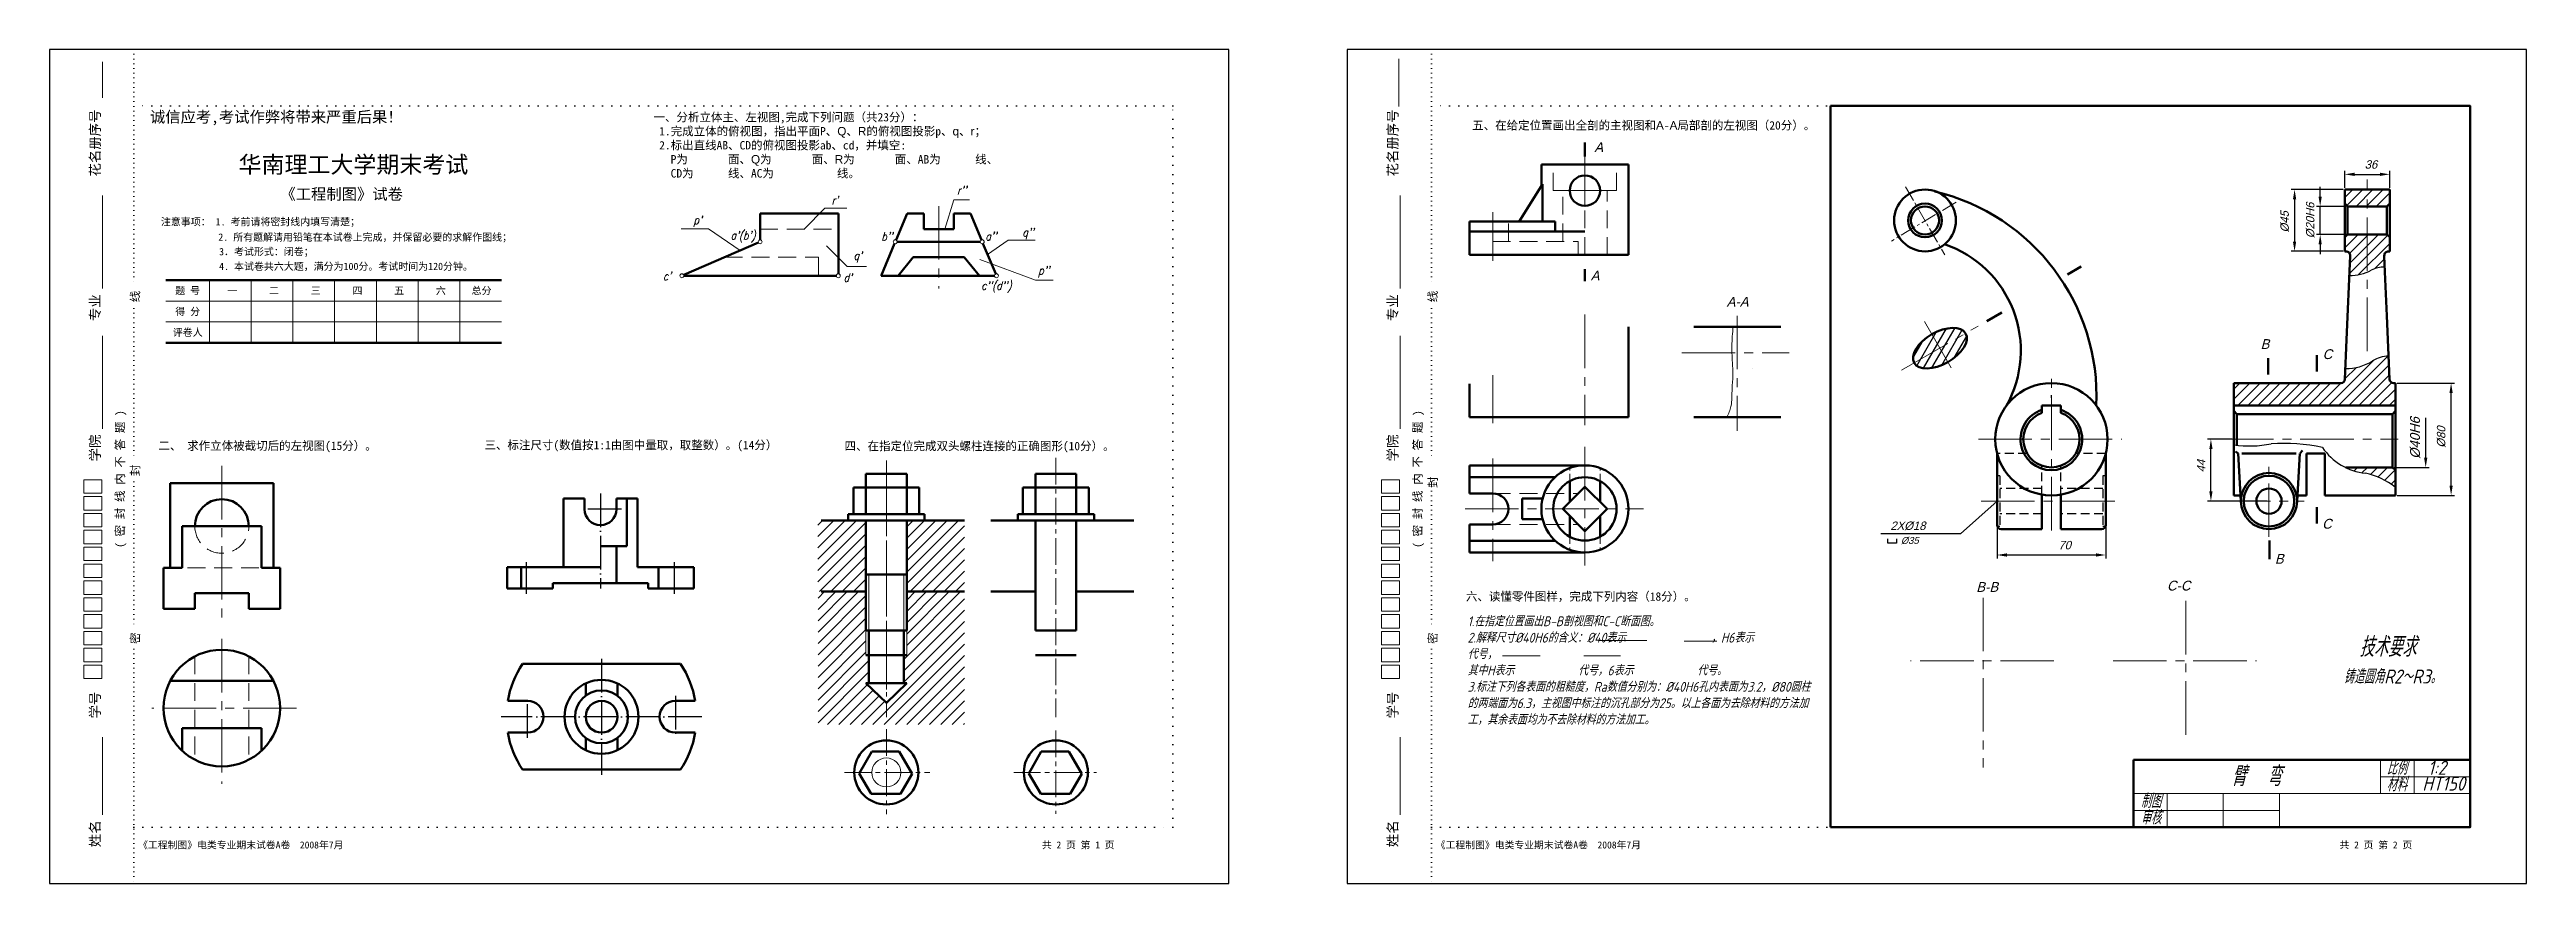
# Model space of a CAD drawing. Header units: millimetres. Extents: x 432 to 1314, y 459 to 756.
import ezdxf

# ---------------------------------------------------------------- set-up
doc = ezdxf.new("R2010")
doc.units = ezdxf.units.MM
for name, pattern in [('ACAD_ISO04W100', [30, 24, -3, 0, -3]), ('CENTER2', [28.575, 19.05, -3.175, 3.175, -3.175]), ('DASHED2', [9.525, 6.35, -3.175]), ('DOT2', [3.175, 0, -3.175]), ('HIDDEN2', [4.7625, 3.175, -1.5875]), ('XX4', [5, 4, -1])]:
    doc.linetypes.add(name, pattern=pattern)
for name, color, linetype in [('Center', 7, 'ACAD_ISO04W100'), ('daan', 6, 'Continuous'), ('LAYER1', 7, 'Continuous'), ('LAYER2', 5, 'CENTER2'), ('LAYER3', 7, 'HIDDEN2'), ('LAYER4', 7, 'Continuous')]:
    doc.layers.add(name, color=color, linetype=linetype)
for name, color, linetype, lineweight in [('中心线', 7, 'CENTER2', 13), ('文字', 7, 'Continuous', 15), ('粗实线', 7, 'Continuous', 50), ('细实线', 7, 'Continuous', 15), ('虚线', 7, 'DASHED2', 13), ('虚线4', 7, 'XX4', 20)]:
    doc.layers.add(name, color=color, linetype=linetype, lineweight=lineweight)
doc.layers.add('隐藏线', color=7, linetype='Continuous', plot=False)
doc.styles.add('SHUZI-1', font='acadtxt.shx', dxfattribs={"oblique": 15})
doc.styles.add('STYLE1', font='romans.shx', dxfattribs={"width": 0.8, "oblique": 15})
doc.styles.add('宋体', font='SimSun.ttf')
doc.styles.add('长仿宋', font='gbeitc.shx', dxfattribs={"bigfont": 'gbcbig.shx'})
doc.dimstyles.get("Standard").update_dxf_attribs({"dimscale": 0, "dimtxt": 3, "dimasz": 3.5, "dimexe": 1.25, "dimexo": 0.625, "dimgap": 2, "dimtad": 1, "dimtih": 1, "dimdec": 4, "dimdsep": 46, "dimlunit": 6, "dimtxsty": 'Standard', "dimcen": 2.5, "dimadec": 0, "dimazin": 0, "dimtfac": 1, "dimtdec": 4, "dimtmove": 0, "dimatfit": 1, "dimfxl": 0, "dimtolj": 1, "dimtzin": 0, "dimarcsym": 0})

# ---------------------------------------------------------------- blocks, each defined once
blk = doc.blocks.new('*D1')
at = {"layer": 'Defpoints', "color": 0}
for p in [(1125.6, 589.34), (1164.33, 589.34), (1164.33, 575.65)]:
    blk.add_point(p, dxfattribs=at)
at = {"layer": 'LAYER4', "color": 0, "lineweight": -2}
for p, q in [((1125.6, 588.71), (1125.6, 574.4)), ((1164.33, 588.71), (1164.33, 574.4)), ((1129.1, 575.65), (1160.83, 575.65))]:
    blk.add_line(p, q, dxfattribs=at)
at = {"layer": 'LAYER4', "color": 0}
for points in [[(1129.1, 576.24), (1129.1, 575.07), (1125.6, 575.65)], [(1160.83, 576.24), (1160.83, 575.07), (1164.33, 575.65)]]:
    blk.add_solid(points, dxfattribs=at)
at = {"layer": 'LAYER4', "color": 0, "insert": (1149.7, 579.15), "char_height": 3, "attachment_point": 5, "style": 'SHUZI-1'}
blk.add_mtext('\\A1;70', dxfattribs=at)
blk = doc.blocks.new('*D2')
at = {"layer": 'Defpoints', "color": 0}
for p in [(1201.78, 616.86), (1209.96, 616.86), (1222.46, 594.86)]:
    blk.add_point(p, dxfattribs=at)
at = {"layer": 'LAYER4', "color": 0, "lineweight": -2}
for p, q in [((1209.34, 616.86), (1200.53, 616.86)), ((1201.78, 598.36), (1201.78, 613.36)), ((1221.84, 594.86), (1200.53, 594.86))]:
    blk.add_line(p, q, dxfattribs=at)
at = {"layer": 'LAYER4', "color": 0}
for points in [[(1201.2, 613.36), (1202.36, 613.36), (1201.78, 616.86)], [(1201.2, 598.36), (1202.36, 598.36), (1201.78, 594.86)]]:
    blk.add_solid(points, dxfattribs=at)
at = {"layer": 'LAYER4', "color": 0, "insert": (1198.28, 607.32), "char_height": 3, "attachment_point": 5, "rotation": 90, "style": 'SHUZI-1'}
blk.add_mtext('\\A1;44', dxfattribs=at)
blk = doc.blocks.new('*D3')
at = {"layer": 'Defpoints', "color": 0}
for p in [(1267.46, 636.86), (1287.32, 636.86), (1267.46, 596.86)]:
    blk.add_point(p, dxfattribs=at)
at = {"layer": 'LAYER4', "color": 0, "lineweight": -2}
for p, q in [((1268.09, 636.86), (1288.57, 636.86)), ((1287.32, 600.36), (1287.32, 633.36)), ((1268.09, 596.86), (1288.57, 596.86))]:
    blk.add_line(p, q, dxfattribs=at)
at = {"layer": 'LAYER4', "color": 0}
for points in [[(1286.74, 633.36), (1287.9, 633.36), (1287.32, 636.86)], [(1286.74, 600.36), (1287.9, 600.36), (1287.32, 596.86)]]:
    blk.add_solid(points, dxfattribs=at)
at = {"layer": 'LAYER4', "color": 0, "insert": (1283.82, 617.65), "char_height": 3, "attachment_point": 5, "rotation": 90, "style": 'SHUZI-1'}
blk.add_mtext('\\A1;%%c80', dxfattribs=at)
blk = doc.blocks.new('*D4')
at = {"layer": 'Defpoints', "color": 0}
for p in [(1249.46, 705.8), (1231.57, 683.8), (1249.46, 683.8)]:
    blk.add_point(p, dxfattribs=at)
at = {"layer": 'LAYER4', "color": 0, "lineweight": -2}
for p, q in [((1248.84, 705.8), (1230.32, 705.8)), ((1231.57, 702.3), (1231.57, 687.3)), ((1248.84, 683.8), (1230.32, 683.8))]:
    blk.add_line(p, q, dxfattribs=at)
at = {"layer": 'LAYER4', "color": 0}
for points in [[(1230.99, 702.3), (1232.16, 702.3), (1231.57, 705.8)], [(1230.99, 687.3), (1232.16, 687.3), (1231.57, 683.8)]]:
    blk.add_solid(points, dxfattribs=at)
at = {"layer": 'LAYER4', "color": 0, "insert": (1228.07, 694.31), "char_height": 3, "attachment_point": 5, "rotation": 90, "style": 'SHUZI-1'}
blk.add_mtext('\\A1;%%c45', dxfattribs=at)
blk = doc.blocks.new('*D5')
at = {"layer": 'Defpoints', "color": 0}
for p in [(1240.69, 699.8), (1250.46, 699.8), (1250.67, 689.8)]:
    blk.add_point(p, dxfattribs=at)
at = {"layer": 'LAYER4', "color": 0, "lineweight": -2}
for p, q in [((1240.69, 703.3), (1240.69, 706.8)), ((1249.84, 699.8), (1239.44, 699.8)), ((1240.69, 689.8), (1240.69, 699.8)), ((1250.04, 689.8), (1239.44, 689.8)), ((1240.69, 686.3), (1240.69, 682.8))]:
    blk.add_line(p, q, dxfattribs=at)
at = {"layer": 'LAYER4', "color": 0}
for points in [[(1240.11, 703.3), (1241.27, 703.3), (1240.69, 699.8)], [(1240.11, 686.3), (1241.27, 686.3), (1240.69, 689.8)]]:
    blk.add_solid(points, dxfattribs=at)
at = {"layer": 'LAYER4', "color": 0, "insert": (1237.19, 694.8), "char_height": 3, "attachment_point": 5, "rotation": 90, "style": 'SHUZI-1'}
blk.add_mtext('\\A1;%%c20H6', dxfattribs=at)
blk = doc.blocks.new('*D6')
at = {"layer": 'Defpoints', "color": 0}
for p in [(1249.46, 705.8), (1265.46, 711.22), (1265.46, 705.8)]:
    blk.add_point(p, dxfattribs=at)
at = {"layer": 'LAYER4', "color": 0, "lineweight": -2}
for p, q in [((1249.46, 706.42), (1249.46, 712.47)), ((1252.96, 711.22), (1261.96, 711.22)), ((1265.46, 706.42), (1265.46, 712.47))]:
    blk.add_line(p, q, dxfattribs=at)
at = {"layer": 'LAYER4', "color": 0}
for points in [[(1252.96, 711.81), (1252.96, 710.64), (1249.46, 711.22)], [(1261.96, 711.81), (1261.96, 710.64), (1265.46, 711.22)]]:
    blk.add_solid(points, dxfattribs=at)
at = {"layer": 'LAYER4', "color": 0, "insert": (1258.78, 714.72), "char_height": 3, "attachment_point": 5, "style": 'SHUZI-1'}
blk.add_mtext('\\A1;36', dxfattribs=at)

msp = doc.modelspace()

# ---------------------------------------------------------------- hatches: boundary and pattern name
at = {"layer": 'LAYER1'}
h = msp.add_hatch(dxfattribs=at)
h.set_pattern_fill('ANSI31', color=256, scale=0.8, style=0)
h.set_pattern_definition([(45, (979.9642, 526.856), (-1.796051, 1.796051), [])])
h.paths.add_polyline_path([(1263.46418, 683.79846), (1265.46418, 683.79846), (1265.46418, 688.79859), (1264.46418, 689.79865), (1257.46418, 689.79865), (1257.46418, 676.39217, 0.025513022), (1258.87034, 677.07585, -0.147322013), (1263.70646, 678.11181)])
h.paths.add_polyline_path([(1257.46418, 689.79865), (1250.46418, 689.79865), (1249.46418, 688.79859), (1249.46418, 683.79846), (1251.46418, 683.79846), (1251.09687, 675.17737, 0.106910496), (1257.46418, 676.39217)])
h.paths.add_polyline_path([(1257.46418, 705.79814), (1249.46418, 705.79814), (1249.46418, 700.79801), (1250.46418, 699.79795), (1257.46418, 699.79795)])
h.paths.add_polyline_path([(1265.46418, 705.79814), (1257.46418, 705.79814), (1257.46418, 699.79795), (1264.46418, 699.79795), (1265.46418, 700.79801)])
h.paths.add_polyline_path([(1265.05483, 646.46399, 0.134443154), (1259.3719, 644.74912, -0.031258163), (1257.46418, 643.71222), (1257.46418, 628.91331), (1267.46418, 628.91331), (1267.46418, 636.85602), (1265.46418, 636.85602)])
h.paths.add_polyline_path([(1257.46418, 643.71222, -0.115764213), (1249.68745, 642.09642), (1249.46418, 636.85602), (1222.46418, 636.85602), (1222.46418, 628.91331), (1257.46418, 628.91331)])
h.paths.add_polyline_path([(1222.46418, 636.85602), (1209.96418, 636.85602), (1209.96418, 628.91331), (1222.46418, 628.91331)])
h.paths.add_polyline_path([(1267.46418, 605.85602), (1266.46418, 606.85602), (1249.86889, 606.85602, 0.044062413), (1256.8558, 604.74641, -0.118940281), (1267.46418, 599.72713)])
at = {"layer": 'LAYER4'}
h = msp.add_hatch(dxfattribs=at)
h.set_pattern_fill('ANSI31', color=256, scale=0.8, angle=15, style=0)
h.set_pattern_definition([(60, (513.7095, 455.693), (-2.199705, 1.27), [])])
edge = h.paths.add_edge_path()
edge.add_ellipse((1105.25276, 649.30773), major_axis=(9.17683, 5.25171), ratio=0.539967829, start_angle=0, end_angle=360)
at = {"layer": '细实线'}
h = msp.add_hatch(dxfattribs=at)
h.set_pattern_fill('ANSI31', color=256, scale=0.89856, style=0)
h.set_pattern_definition([(45, (440.7856, 394.0204), (-2.017325, 2.017325), [])])
h.paths.add_polyline_path([(722.7751, 587.97098), (705.64585, 587.97098), (705.64585, 562.64604), (722.7751, 562.64604)])
h.paths.add_polyline_path([(757.84408, 587.97098), (737.29571, 587.97098), (737.29571, 562.64604), (757.84408, 562.64604)])
h = msp.add_hatch(dxfattribs=at)
h.set_pattern_fill('ANSI31', color=256, scale=0.89856, style=0)
h.set_pattern_definition([(45, (431.716, 318.5886), (-2.017325, 2.017325), [])])
h.paths.add_polyline_path([(757.84408, 562.64604), (737.29571, 562.64604), (737.29571, 548.74591), (737.29571, 539.96217), (736.28276, 539.96217), (736.28276, 530.04966), (737.29571, 530.04966), (730.0354, 523.00584), (730.0354, 515.28352), (757.84408, 515.28352)])
h.paths.add_polyline_path([(722.7751, 530.04966), (723.78805, 530.04966), (723.78805, 539.96217), (722.7751, 539.96217), (722.7751, 548.74591), (722.7751, 562.64604), (706.87424, 562.64604), (705.7124, 562.64604), (705.7124, 515.28352), (730.0354, 515.28352), (730.0354, 523.00584)])

# ---------------------------------------------------------------- linework, layer by layer
at = {"color": 0, "linetype": 'ByBlock'}
msp.add_line((1144.96418, 631.58549), (1144.96418, 632.52281), dxfattribs=at)
for q in [(641.40268, 571.2596), (661.44436, 571.2596)]:
    msp.add_line((648.92736, 571.2596), q)
msp.add_arc((1144.96418, 616.85602), 10, 109.66327137, 70.33672863)
at = {"layer": 'Center', "ltscale": 0.5}
for p, q in [((635.75917, 591.95247), (620.70981, 591.95247)), ((628.23449, 597.59598), (628.23449, 563.73492)), ((601.89811, 561.85375), (601.89811, 573.14077)), ((654.57087, 561.85375), (654.57087, 573.14077)), ((628.60334, 538.71694), (628.60334, 497.3312)), ((602.26696, 510.49939), (602.26696, 525.54875)), ((654.93972, 525.54875), (654.93972, 510.49939)), ((664.34557, 518.02407), (592.86111, 518.02407))]:
    msp.add_line(p, q, dxfattribs=at)
at = {"layer": 'daan'}
msp.add_line((1038.64398, 642.17506), (1038.64398, 642.17506), dxfattribs=at)
at = {"layer": 'Defpoints', "color": 0, "linetype": 'ByBlock'}
for p in [(1258.2943, 672.49132), (1270.34825, 672.49132), (1270.34825, 671.91775), (1144.96418, 630.96049), (1156.42562, 630.14413), (1167.52946, 634.45502), (1143.73052, 621.17018), (1142.14946, 613.13046), (1149.35058, 612.96909), (1144.96418, 606.85602), (1166.82707, 598.18253), (1144.96418, 584.40295), (1132.18386, 551.30195), (1119.48876, 542.328)]:
    msp.add_point(p, dxfattribs=at)
at = {"layer": 'LAYER2'}
msp.add_circle((978.8341, 592.06924), 15.50266, dxfattribs=at)
at = {"layer": 'LAYER3'}
for p, q in [((1136.30392, 611.85602), (1125.59926, 611.85602)), ((1164.32909, 611.85602), (1153.62443, 611.85602)), ((1126.59926, 603.85602), (1125.59926, 603.85602)), ((1141.59926, 597.14111), (1141.59926, 607.43915)), ((1148.32909, 597.14111), (1148.32909, 607.43915)), ((1164.32909, 603.85602), (1163.32909, 603.85602)), ((1141.59926, 599.35602), (1126.59926, 599.35602)), ((1163.32909, 599.35602), (1148.32909, 599.35602)), ((1126.59926, 585.85602), (1125.59926, 585.85602)), ((1141.59926, 590.35602), (1126.59926, 590.35602)), ((1163.32909, 590.35602), (1148.32909, 590.35602)), ((1164.32909, 585.85602), (1163.32909, 585.85602))]:
    msp.add_line(p, q, dxfattribs=at)
at = {"layer": 'LAYER3', "linetype": 'HIDDEN2'}
for p, q in [((1126.59926, 603.85602), (1126.59926, 585.85602)), ((1163.32909, 603.85602), (1163.32909, 585.85602))]:
    msp.add_line(p, q, dxfattribs=at)
at = {"layer": 'LAYER4'}
for p, q in [((1278.27376, 610.35602), (1278.27376, 624.53557)), ((1267.08918, 606.85602), (1279.52376, 606.85602)), ((1125.59926, 594.85602), (1112.59565, 583.14762)), ((1112.59565, 583.14762), (1084.27154, 583.14762)), ((1086.75477, 579.8827), (1086.75477, 581.39387)), ((1089.77922, 579.8827), (1086.75477, 579.8827)), ((1089.77922, 581.44109), (1089.77922, 579.8827))]:
    msp.add_line(p, q, dxfattribs=at)
for centre, radius, start, end in [((1251.4723, 690.50392), 15.33115, 268.59681921, 298.85206887), ((1263.00823, 669.56523), 8.57505, 85.32948485, 118.85206887), ((1250.13316, 659.47359), 17.38288, 268.53072291, 302.10586339), ((1265.34457, 635.23004), 11.23768, 91.47741703, 122.10586339), ((1215.43833, 654.64894), 40.16468, 262.16662976, 281.22983532), ((1227.59698, 546.86881), 68.52182, 78.32035209, 93.62870466), ((1259.20676, 626.11272), 21.49526, 214.38946553, 263.72092828), ((1251.75922, 580.25451), 25.01656, 51.11330251, 78.24494409)]:
    msp.add_arc(centre, radius, start, end, dxfattribs=at)
msp.add_solid([(1277.69042, 610.35602), (1278.85709, 610.35602), (1278.27376, 606.85602)], dxfattribs=at)
at = {"layer": '中心线', "ltscale": 0.3}
for p, q in [((1093.02656, 706.8146), (1107.0448, 682.5343)), ((1111.03777, 701.33657), (1087.97278, 687.42973))]:
    msp.add_line(p, q, dxfattribs=at)
at = {"layer": '中心线', "linetype": 'CENTER2'}
for p, q in [((1257.46418, 648.2607), (1257.46418, 709.32617)), ((1222.46418, 582.0807), (1222.46418, 607.03224))]:
    msp.add_line(p, q, dxfattribs=at)
at = {"layer": '中心线'}
for p, q in [((748.70136, 699.92597), (748.70136, 670.52528)), ((946.02846, 697.71982), (946.02846, 680.4602)), ((978.8341, 661.25524), (978.8341, 621.85391)), ((1033.11396, 660.86562), (1033.11396, 619.89608)), ((1091.58697, 641.41778), (1118.91856, 657.19768)), ((1099.77802, 658.79027), (1110.72751, 639.8252)), ((1013.34779, 647.59464), (1051.55376, 647.59464)), ((946.02846, 639.71911), (946.02846, 622.63883)), ((1144.96418, 584.40295), (1144.96418, 640.98624)), ((946.02846, 609.96934), (946.02846, 573.45075)), ((978.8341, 614.15763), (978.8341, 571.91487)), ((1118.98329, 616.85602), (1170.10401, 616.85602)), ((1205.02674, 616.85602), (1268.45992, 616.85602)), ((493.38026, 607.39494), (493.38026, 552.59963)), ((936.15213, 592.06924), (999.70033, 592.06924)), ((1119.95824, 594.85602), (1170.39858, 594.85602)), ((1203.89996, 594.85602), (1234.99553, 594.85602)), ((1120.72242, 560.40476), (1120.72242, 499.928)), ((1192.89329, 511.6586), (1192.89329, 561.97824)), ((493.38026, 545.76186), (493.38026, 494.1457)), ((1145.86225, 538.01384), (1094.74153, 538.01384)), ((1166.9124, 538.01384), (1218.03312, 538.01384)), ((519.99271, 521.13737), (468.46625, 521.13737))]:
    msp.add_line(p, q, dxfattribs=at)
at = {"layer": '中心线', "ltscale": 0.5}
for p, q in [((730.0354, 609.36143), (730.0354, 517.88943)), ((790.41206, 610.2664), (790.41206, 517.88943)), ((730.0354, 513.61054), (730.0354, 483.29396)), ((790.41206, 513.15806), (790.41206, 483.52021)), ((715.08307, 498.20292), (745.57828, 498.20292)), ((775.3996, 498.20292), (804.83433, 498.20292))]:
    msp.add_line(p, q, dxfattribs=at)
at = {"layer": '中心线', "color": 0}
msp.add_line((730.0354, 601.4556), (730.0354, 527.79586), dxfattribs=at)
at = {"layer": '粗实线'}
for p, q in [((1294.1593, 735.66824), (1066.30536, 735.66824)), ((1066.30536, 735.66824), (1066.30536, 478.66824)), ((1294.1593, 478.66824), (1294.1593, 735.66824)), ((963.33143, 714.75426), (994.33676, 714.75426)), ((963.33143, 707.03722), (963.33143, 714.75426)), ((978.8341, 717.6233), (978.8341, 722.50562)), ((994.33676, 682.50819), (994.33676, 714.75426)), ((963.77887, 707.74907), (955.40437, 694.42575)), ((963.77887, 694.42575), (963.77887, 707.74907)), ((1249.46418, 705.79814), (1265.46418, 705.79814)), ((685.09875, 697.33197), (712.94842, 697.33197)), ((685.09875, 697.33197), (685.09875, 687.90555)), ((712.94842, 697.33197), (712.94842, 675.81011)), ((733.48126, 687.85141), (737.44365, 697.33197)), ((737.44365, 697.33197), (743.35395, 697.33197)), ((743.35395, 697.33197), (743.35395, 691.70618)), ((754.04877, 697.33197), (754.04877, 691.70618)), ((759.95907, 697.33197), (754.04877, 697.33197)), ((763.92146, 687.85141), (759.95907, 697.33197)), ((1249.46418, 700.79801), (1250.46418, 699.79795)), ((1250.46418, 699.79795), (1264.46418, 699.79795)), ((1264.46418, 699.79795), (1265.46418, 700.79801)), ((743.35395, 691.70618), (748.70136, 691.70618)), ((754.04877, 691.70618), (748.70136, 691.70618)), ((937.69432, 682.50819), (937.69432, 694.42575)), ((937.69432, 694.42575), (968.28391, 694.42575)), ((937.69432, 690.88675), (978.8341, 690.88675)), ((968.28391, 694.42575), (968.28391, 690.88675)), ((1249.46418, 688.79859), (1250.46418, 689.79865)), ((1250.46418, 689.79865), (1264.46418, 689.79865)), ((1264.46418, 689.79865), (1265.46418, 688.79859)), ((657.8649, 675.38874), (684.45659, 686.92692)), ((728.15604, 675.11011), (732.94138, 686.55969)), ((733.91132, 687.20555), (763.4914, 687.20555)), ((734.21948, 675.11011), (739.65031, 681.73662)), ((739.65031, 681.73662), (748.70136, 681.73662)), ((757.75241, 681.73662), (748.70136, 681.73662)), ((763.18324, 675.11011), (757.75241, 681.73662)), ((768.97675, 675.75597), (764.46134, 686.55969)), ((937.69432, 682.50819), (994.33676, 682.50819)), ((1249.46418, 683.79846), (1249.89891, 683.79846)), ((1250.11947, 652.23648), (1251.39755, 682.23461)), ((1263.77718, 676.45183), (1263.53081, 682.23461)), ((1265.02945, 683.79846), (1265.46418, 683.79846)), ((473.44462, 673.49202), (592.98631, 673.49202)), ((657.92275, 675.11011), (712.24842, 675.11011)), ((728.15604, 675.11011), (768.54668, 675.11011)), ((978.8341, 677.43563), (978.8341, 673.14017)), ((1150.73159, 675.56495), (1155.62148, 678.38812)), ((1264.44037, 660.88599), (1263.77718, 676.45183)), ((1121.91418, 658.92721), (1127.34524, 662.06283)), ((994.33676, 624.68683), (994.33676, 656.9329)), ((994.33676, 624.68683), (994.33676, 656.9329)), ((1017.6113, 656.9329), (1048.61663, 656.9329)), ((1265.40299, 638.29217), (1264.44037, 660.88599)), ((473.44462, 651.20631), (592.98631, 651.20631)), ((1249.52536, 638.29217), (1250.11947, 652.23648)), ((937.69432, 624.68683), (937.69432, 636.60439)), ((937.69432, 624.68683), (937.69432, 636.60439)), ((1209.96418, 596.85602), (1209.96418, 636.85602)), ((1209.96418, 636.85602), (1248.02672, 636.85602)), ((1266.90163, 636.85602), (1267.46418, 636.85602)), ((1267.46418, 596.85602), (1267.46418, 636.85602)), ((1141.59926, 628.91331), (1148.32909, 628.91331)), ((1141.59926, 628.91331), (1141.59926, 626.27288)), ((1148.32909, 628.91331), (1148.32909, 626.27288)), ((1209.96418, 628.91331), (1267.46418, 628.91331)), ((1210.96418, 625.8531), (1209.96418, 626.95292)), ((1266.46418, 625.8531), (1267.46418, 626.95292)), ((937.69432, 624.68683), (994.33676, 624.68683)), ((937.69432, 624.68683), (994.33676, 624.68683)), ((1017.6113, 624.68683), (1048.61663, 624.68683)), ((1210.96418, 625.8531), (1266.46418, 625.8531)), ((1210.96418, 614.73423), (1210.96418, 625.8531)), ((1266.46418, 606.85602), (1266.46418, 625.8531)), ((1125.59926, 611.85602), (1125.59926, 586.35602)), ((1164.32909, 611.85602), (1164.32909, 586.35602)), ((1210.49613, 612.54091), (1211.46418, 611.85602)), ((1211.46418, 611.85602), (1212.46418, 594.85602)), ((1212.79591, 611.85602), (1232.13976, 611.85602)), ((1233.46418, 611.85602), (1232.46418, 594.85602)), ((1234.43949, 612.88108), (1233.53169, 611.97395)), ((1235.81158, 596.85602), (1235.81158, 611.85602)), ((1235.81158, 611.85602), (1242.39572, 611.85602)), ((1242.39572, 596.85602), (1242.39572, 611.85602)), ((475.01714, 601.18381), (511.74338, 601.18381)), ((475.01714, 571.08372), (475.01714, 601.18381)), ((511.74338, 571.08372), (511.74338, 601.18381)), ((722.7751, 599.66966), (722.7751, 604.50209)), ((722.7751, 604.50209), (737.29571, 604.50209)), ((737.29571, 599.66966), (737.29571, 604.50209)), ((783.16363, 599.66966), (783.16363, 604.50209)), ((783.16363, 604.50209), (797.68424, 604.50209)), ((797.68424, 599.66966), (797.68424, 604.50209)), ((978.8341, 607.57191), (937.69432, 607.57191)), ((937.69432, 607.57191), (937.69432, 597.59926)), ((937.69432, 603.42821), (968.28391, 603.42821)), ((978.8341, 599.9597), (970.94364, 592.06924)), ((973.41452, 601.96563), (973.41452, 594.54013)), ((986.72455, 592.06924), (978.8341, 599.9597)), ((984.25367, 601.96563), (984.25367, 594.54013)), ((1249.86889, 606.85602), (1266.46418, 606.85602)), ((1266.46418, 606.85602), (1267.46418, 605.85602)), ((615.0663, 595.71481), (622.59098, 595.71481)), ((615.0663, 571.2596), (615.0663, 595.71481)), ((622.59098, 595.71481), (622.59098, 591.95247)), ((633.878, 591.95247), (633.878, 595.71481)), ((633.878, 595.71481), (637.64034, 595.71481)), ((641.40268, 595.71481), (637.64034, 595.71481)), ((637.64034, 595.71481), (637.64034, 578.78428)), ((641.40268, 571.2596), (641.40268, 595.71481)), ((730.0354, 599.66966), (718.30735, 599.66966)), ((718.30735, 590.18512), (718.30735, 599.66966)), ((720.54122, 599.66966), (730.0354, 599.66966)), ((722.7751, 590.18512), (722.7751, 599.66966)), ((741.76346, 599.66966), (730.0354, 599.66966)), ((737.29571, 590.18512), (737.29571, 599.66966)), ((737.29571, 590.18512), (737.29571, 598.05254)), ((737.29571, 597.58983), (737.29571, 598.05254)), ((741.76346, 590.18512), (741.76346, 599.66966)), ((790.42393, 599.66966), (778.69588, 599.66966)), ((778.69588, 590.18512), (778.69588, 599.66966)), ((780.92975, 599.66966), (790.42393, 599.66966)), ((783.16363, 590.18512), (783.16363, 599.66966)), ((802.15199, 599.66966), (790.42393, 599.66966)), ((797.68424, 590.18512), (797.68424, 599.66966)), ((797.68424, 590.18512), (797.68424, 598.05254)), ((797.68424, 597.58983), (797.68424, 598.05254)), ((802.15199, 590.18512), (802.15199, 599.66966)), ((946.02846, 597.59926), (937.69432, 597.59926)), ((963.77887, 595.76693), (956.44614, 595.76693)), ((956.44614, 588.37156), (956.44614, 595.76693)), ((970.94364, 592.06924), (978.8341, 584.17879)), ((978.8341, 584.17879), (986.72455, 592.06924)), ((1141.59926, 597.14111), (1141.59926, 584.85602)), ((1148.32909, 597.14111), (1148.32909, 584.85602)), ((1209.96418, 596.85602), (1212.34653, 596.85602)), ((1232.58182, 596.85602), (1235.81158, 596.85602)), ((1242.39572, 596.85602), (1267.46418, 596.85602)), ((507.53456, 585.89488), (479.22596, 585.89488)), ((479.22596, 571.08372), (479.22596, 585.89488)), ((507.53456, 571.08372), (507.53456, 585.89488)), ((706.87424, 587.97098), (757.84408, 587.97098)), ((716.42793, 590.18512), (730.0354, 590.18512)), ((716.42793, 587.97098), (716.42793, 590.18512)), ((722.7751, 587.97098), (722.7751, 548.74591)), ((743.64288, 590.18512), (730.0354, 590.18512)), ((737.29571, 587.97098), (737.29571, 548.74591)), ((743.64288, 587.97098), (743.64288, 590.18512)), ((767.26277, 587.97098), (818.23261, 587.97098)), ((776.81646, 590.18512), (790.42393, 590.18512)), ((776.81646, 587.97098), (776.81646, 590.18512)), ((783.16363, 587.97098), (783.16363, 548.74591)), ((804.03141, 590.18512), (790.42393, 590.18512)), ((797.68424, 587.97098), (797.68424, 548.74591)), ((804.03141, 587.97098), (804.03141, 590.18512)), ((946.02846, 586.53923), (937.69432, 586.53923)), ((937.69432, 586.53923), (937.69432, 576.56658)), ((963.77887, 588.37156), (956.44614, 588.37156)), ((973.41452, 589.59836), (973.41452, 582.17286)), ((984.25367, 589.59836), (984.25367, 582.17286)), ((1141.59926, 584.85602), (1127.09926, 584.85602)), ((1162.82909, 584.85602), (1148.32909, 584.85602)), ((637.64034, 578.78428), (628.23449, 578.78428)), ((633.878, 578.78428), (633.878, 565.61609)), ((937.69432, 580.71027), (968.28391, 580.71027)), ((937.69432, 576.56658), (978.8341, 576.56658)), ((472.61386, 556.53032), (472.61386, 571.08372)), ((479.22596, 571.08372), (472.61386, 571.08372)), ((514.14666, 571.08372), (507.53456, 571.08372)), ((514.14666, 556.53032), (514.14666, 571.08372)), ((594.98842, 563.73492), (594.98842, 571.2596)), ((594.98842, 571.2596), (628.23449, 571.2596)), ((600.01694, 571.2596), (600.01694, 563.73492)), ((611.30396, 565.61609), (611.30396, 563.73492)), ((633.878, 565.61609), (611.30396, 565.61609)), ((633.878, 565.61609), (645.16502, 565.61609)), ((661.48055, 571.2596), (641.40268, 571.2596)), ((645.16502, 565.61609), (645.16502, 563.73492)), ((648.92736, 563.73492), (648.92736, 571.2596)), ((661.44436, 571.2596), (661.44436, 563.73492)), ((722.7751, 568.71173), (737.29571, 568.71173)), ((483.7553, 556.53032), (472.61386, 556.53032)), ((503.00522, 562.00592), (483.7553, 562.00592)), ((483.7553, 556.53032), (483.7553, 562.00592)), ((503.00522, 556.53032), (503.00522, 562.00592)), ((514.14666, 556.53032), (503.00522, 556.53032)), ((611.30396, 563.73492), (594.98842, 563.73492)), ((645.16502, 563.73492), (648.92736, 563.73492)), ((661.44436, 563.73492), (648.92736, 563.73492)), ((706.87424, 562.64604), (722.7751, 562.64604)), ((737.29571, 562.64604), (757.84408, 562.64604)), ((767.26277, 562.64604), (783.16363, 562.64604)), ((797.68424, 562.64604), (818.23261, 562.64604)), ((722.7751, 548.74591), (737.29571, 548.74591)), ((723.78805, 548.74591), (723.78805, 530.1144)), ((736.28276, 548.74591), (736.28276, 530.1144)), ((783.16363, 548.74591), (797.68424, 548.74591)), ((722.7751, 539.96217), (737.29571, 539.96217)), ((783.16363, 539.96217), (797.68424, 539.96217)), ((511.74338, 530.83476), (475.01714, 530.83476)), ((656.75812, 536.83577), (600.44857, 536.83577)), ((622.95983, 525.54875), (622.95983, 529.92164)), ((634.24685, 529.92164), (634.24685, 525.54875)), ((730.0354, 523.00584), (722.7751, 530.04966)), ((722.7751, 530.04966), (737.29571, 530.04966)), ((737.29571, 530.04966), (730.0354, 523.00584)), ((595.21589, 523.66758), (602.26696, 523.66758)), ((661.9908, 523.66758), (654.93972, 523.66758)), ((479.22596, 505.94201), (479.22596, 513.98955)), ((479.22596, 513.98955), (493.38026, 513.98955)), ((507.53456, 513.98955), (493.38026, 513.98955)), ((507.53456, 505.94201), (507.53456, 513.98955)), ((602.26696, 512.38056), (595.21589, 512.38056)), ((654.93972, 512.38056), (661.9908, 512.38056)), ((622.95983, 506.12651), (622.95983, 510.49939)), ((634.24685, 510.49939), (634.24685, 506.12651)), ((720.34042, 497.87207), (724.83911, 505.72047)), ((724.83911, 505.72047), (734.58738, 505.72047)), ((739.24699, 497.76001), (734.58738, 505.72047)), ((780.72895, 497.87207), (785.22764, 505.72047)), ((785.22764, 505.72047), (794.97591, 505.72047)), ((799.63552, 497.76001), (794.97591, 505.72047)), ((656.75812, 499.21237), (600.44857, 499.21237)), ((724.63133, 490.54149), (720.34042, 497.87207)), ((735.10935, 490.54149), (739.24699, 497.76001)), ((785.01986, 490.54149), (780.72895, 497.87207)), ((795.49788, 490.54149), (799.63552, 497.76001)), ((1294.1593, 502.66824), (1174.1593, 502.66824)), ((1174.1593, 502.66824), (1174.1593, 478.66824)), ((724.63133, 490.54149), (735.10935, 490.54149)), ((785.01986, 490.54149), (795.49788, 490.54149)), ((1066.30536, 478.66824), (1294.1593, 478.66824))]:
    msp.add_line(p, q, dxfattribs=at)
at = {"layer": '粗实线', "linetype": 'Continuous'}
for p, q in [((1249.46418, 683.79846), (1249.46418, 705.79814)), ((1265.46418, 683.79846), (1265.46418, 705.79814)), ((1250.46418, 689.79865), (1250.46418, 699.79795)), ((1264.46418, 689.79865), (1264.46418, 699.79795))]:
    msp.add_line(p, q, dxfattribs=at)
at = {"layer": '粗实线', "const_width": 0.8}
for points in [[(1222.18543, 639.8925), (1222.18543, 645.75822)], [(1239.49294, 641.00212), (1239.49294, 646.86783)], [(1239.49294, 592.70991), (1239.49294, 586.8442)], [(1222.63698, 574.05088), (1222.63698, 580.81902)]]:
    msp.add_lwpolyline(points, dxfattribs=at)
at = {"layer": '粗实线'}
for centre, radius in [((978.8341, 705.41601), 5.41958), ((1099.96418, 694.7983), 11), ((1099.96418, 694.7983), 6), ((1099.96418, 694.7983), 5), ((1144.96418, 616.85602), 20), ((978.8341, 592.06924), 15.50266), ((978.8341, 592.06924), 11.28319), ((1222.46418, 594.85602), 10), ((1222.46418, 594.85602), 9), ((1222.46418, 594.85602), 4.5), ((493.38026, 521.13737), 20.7664), ((730.0354, 498.20292), 11.40404), ((790.42393, 498.20292), 11.40404)]:
    msp.add_circle(centre, radius, dxfattribs=at)
at = {"layer": '粗实线', "linetype": 'Continuous'}
msp.add_arc((1086.03856, 632.19536), 75, 357.44808214, 76.58439243, dxfattribs=at)
at = {"layer": '粗实线'}
for centre, radius, start, end in [((1094.0814, 648.4313), 40, 330.70002294, 71.22887814), ((1249.89891, 682.29846), 1.5, 357.56036791, 90), ((1265.02945, 682.29846), 1.5, 90, 182.43963209), ((1248.02672, 638.35602), 1.5, 270, 357.56036791), ((1266.90163, 638.35602), 1.5, 182.43963209, 270), ((1144.96418, 616.85602), 11, 107.81240978, 72.18759022), ((1144.96418, 616.85602), 10, 109.66327137, 70.33672863), ((493.38026, 585.89488), 9.62496, 0, 180), ((628.23449, 591.95247), 5.64351, 180, 0), ((946.02846, 592.06924), 5.53002, 270, 90), ((1127.09926, 586.35602), 1.5, 180, 270), ((1162.82909, 586.35602), 1.5, 270, 0), ((628.60334, 518.02407), 33.86106, 146.2510114, 170.40593177), ((628.60334, 518.02407), 13.16819, 0, 180), ((628.60334, 518.02407), 33.86106, 9.59406823, 33.7489886), ((602.26696, 518.02407), 5.64351, 270, 90), ((628.60334, 518.02407), 9.40585, 0, 180), ((628.60334, 518.02407), 5.64351, 0, 180), ((654.93972, 518.02407), 5.64351, 90, 270), ((628.60334, 518.02407), 33.86106, 189.59406823, 213.7489886), ((628.60334, 518.02407), 13.16819, 180, 0), ((628.60334, 518.02407), 9.40585, 180, 0), ((628.60334, 518.02407), 5.64351, 180, 0), ((628.60334, 518.02407), 33.86106, 326.2510114, 350.40593177)]:
    msp.add_arc(centre, radius, start, end, dxfattribs=at)
msp.add_ellipse((1105.25276, 649.30773), major_axis=(9.17683, 5.25171), ratio=0.539967829, dxfattribs=at)
at = {"layer": '细实线'}
for p, q in [((450.91635, 738.43241), (450.91635, 751.27183)), ((912.51842, 735.32295), (912.51842, 752.33885)), ((978.8341, 717.6233), (978.8341, 699.99643)), ((450.91635, 670.52089), (450.91635, 703.6271)), ((700.74493, 691.70618), (708.18309, 699.14433)), ((708.18309, 699.14433), (715.94189, 699.14433)), ((750.82582, 691.70618), (754.10698, 702.09098)), ((754.10698, 702.09098), (759.63315, 702.09098)), ((913.06092, 670.52089), (913.06092, 703.6271)), ((973.41452, 705.41601), (984.25367, 705.41601)), ((666.69916, 691.75594), (657.02456, 691.75594)), ((677.97244, 684.11344), (666.69916, 691.75594)), ((708.73709, 685.73014), (716.11939, 678.34783)), ((763.38982, 680.88068), (783.10971, 673.53327)), ((766.0678, 682.71601), (773.36693, 687.82105)), ((773.36693, 687.82105), (783.04153, 687.82105)), ((488.98631, 673.49202), (488.98631, 651.20631)), ((503.84345, 673.49202), (503.84345, 651.20631)), ((518.70059, 673.49202), (518.70059, 651.20631)), ((533.55774, 673.49202), (533.55774, 651.20631)), ((548.41488, 673.49202), (548.41488, 651.20631)), ((563.27202, 673.49202), (563.27202, 651.20631)), ((578.12916, 673.49202), (578.12916, 651.20631)), ((716.11939, 678.34783), (722.91534, 678.34783)), ((783.10971, 673.53327), (789.46019, 673.53327)), ((473.44462, 666.06345), (592.98631, 666.06345)), ((450.91635, 620.55941), (450.91635, 653.66562)), ((473.44462, 658.63488), (592.98631, 658.63488)), ((913.06092, 620.55941), (913.06092, 653.66562)), ((444.2239, 597.63552), (444.2239, 602.43552)), ((444.2239, 602.43552), (450.6239, 602.43552)), ((450.6239, 597.63552), (450.6239, 602.43552)), ((906.36848, 597.63552), (906.36848, 602.43552)), ((906.36848, 602.43552), (912.76848, 602.43552)), ((912.76848, 597.63552), (912.76848, 602.43552)), ((444.2239, 597.63552), (450.6239, 597.63552)), ((444.2239, 591.63552), (444.2239, 596.43552)), ((444.2239, 596.43552), (450.6239, 596.43552)), ((444.2239, 591.63552), (450.6239, 591.63552)), ((450.6239, 591.63552), (450.6239, 596.43552)), ((906.36848, 597.63552), (912.76848, 597.63552)), ((906.36848, 591.63552), (906.36848, 596.43552)), ((906.36848, 596.43552), (912.76848, 596.43552)), ((906.36848, 591.63552), (912.76848, 591.63552)), ((912.76848, 591.63552), (912.76848, 596.43552)), ((444.2239, 585.63552), (444.2239, 590.43552)), ((444.2239, 590.43552), (450.6239, 590.43552)), ((444.2239, 585.63552), (450.6239, 585.63552)), ((444.2239, 579.63552), (444.2239, 584.43552)), ((444.2239, 584.43552), (450.6239, 584.43552)), ((450.6239, 585.63552), (450.6239, 590.43552)), ((450.6239, 579.63552), (450.6239, 584.43552)), ((906.36848, 585.63552), (906.36848, 590.43552)), ((906.36848, 590.43552), (912.76848, 590.43552)), ((906.36848, 585.63552), (912.76848, 585.63552)), ((906.36848, 579.63552), (906.36848, 584.43552)), ((906.36848, 584.43552), (912.76848, 584.43552)), ((912.76848, 585.63552), (912.76848, 590.43552)), ((912.76848, 579.63552), (912.76848, 584.43552)), ((444.2239, 579.63552), (450.6239, 579.63552)), ((444.2239, 573.63552), (444.2239, 578.43552)), ((444.2239, 578.43552), (450.6239, 578.43552)), ((444.2239, 573.63552), (450.6239, 573.63552)), ((450.6239, 573.63552), (450.6239, 578.43552)), ((906.36848, 579.63552), (912.76848, 579.63552)), ((906.36848, 573.63552), (906.36848, 578.43552)), ((906.36848, 578.43552), (912.76848, 578.43552)), ((906.36848, 573.63552), (912.76848, 573.63552)), ((912.76848, 573.63552), (912.76848, 578.43552)), ((444.2239, 567.63552), (444.2239, 572.43552)), ((444.2239, 572.43552), (450.6239, 572.43552)), ((444.2239, 567.63552), (450.6239, 567.63552)), ((444.2239, 561.63552), (444.2239, 566.43552)), ((444.2239, 566.43552), (450.6239, 566.43552)), ((450.6239, 567.63552), (450.6239, 572.43552)), ((450.6239, 561.63552), (450.6239, 566.43552)), ((723.78805, 568.71173), (723.78805, 548.74591)), ((736.28276, 568.71173), (736.28276, 548.74591)), ((906.36848, 567.63552), (906.36848, 572.43552)), ((906.36848, 572.43552), (912.76848, 572.43552)), ((906.36848, 567.63552), (912.76848, 567.63552)), ((906.36848, 561.63552), (906.36848, 566.43552)), ((906.36848, 566.43552), (912.76848, 566.43552)), ((912.76848, 567.63552), (912.76848, 572.43552)), ((912.76848, 561.63552), (912.76848, 566.43552)), ((444.2239, 561.63552), (450.6239, 561.63552)), ((444.2239, 555.63552), (444.2239, 560.43552)), ((444.2239, 560.43552), (450.6239, 560.43552)), ((450.6239, 555.63552), (450.6239, 560.43552)), ((906.36848, 561.63552), (912.76848, 561.63552)), ((906.36848, 555.63552), (906.36848, 560.43552)), ((906.36848, 560.43552), (912.76848, 560.43552)), ((912.76848, 555.63552), (912.76848, 560.43552)), ((444.2239, 555.63552), (450.6239, 555.63552)), ((444.2239, 549.63552), (444.2239, 554.43552)), ((444.2239, 554.43552), (450.6239, 554.43552)), ((444.2239, 549.63552), (450.6239, 549.63552)), ((444.2239, 543.63552), (444.2239, 548.43552)), ((444.2239, 548.43552), (450.6239, 548.43552)), ((450.6239, 549.63552), (450.6239, 554.43552)), ((450.6239, 543.63552), (450.6239, 548.43552)), ((722.7751, 548.74591), (722.7751, 539.96217)), ((737.29571, 548.74591), (737.29571, 539.96217)), ((906.36848, 555.63552), (912.76848, 555.63552)), ((906.36848, 549.63552), (906.36848, 554.43552)), ((906.36848, 554.43552), (912.76848, 554.43552)), ((906.36848, 549.63552), (912.76848, 549.63552)), ((906.36848, 543.63552), (906.36848, 548.43552)), ((906.36848, 548.43552), (912.76848, 548.43552)), ((912.76848, 549.63552), (912.76848, 554.43552)), ((912.76848, 543.63552), (912.76848, 548.43552)), ((444.2239, 543.63552), (450.6239, 543.63552)), ((444.2239, 537.63552), (444.2239, 542.43552)), ((444.2239, 542.43552), (450.6239, 542.43552)), ((450.6239, 537.63552), (450.6239, 542.43552)), ((906.36848, 543.63552), (912.76848, 543.63552)), ((906.36848, 537.63552), (906.36848, 542.43552)), ((906.36848, 542.43552), (912.76848, 542.43552)), ((912.76848, 537.63552), (912.76848, 542.43552)), ((949.43232, 539.68222), (962.91636, 539.68222)), ((978.45335, 539.74323), (991.46838, 539.74323)), ((983.74984, 545.19807), (1000.86871, 545.19807)), ((1014.18086, 544.90796), (1025.78887, 544.90796)), ((444.2239, 537.63552), (450.6239, 537.63552)), ((444.2239, 531.63552), (444.2239, 536.43552)), ((444.2239, 536.43552), (450.6239, 536.43552)), ((444.2239, 531.63552), (450.6239, 531.63552)), ((450.6239, 531.63552), (450.6239, 536.43552)), ((906.36848, 537.63552), (912.76848, 537.63552)), ((906.36848, 531.63552), (906.36848, 536.43552)), ((906.36848, 536.43552), (912.76848, 536.43552)), ((906.36848, 531.63552), (912.76848, 531.63552)), ((912.76848, 531.63552), (912.76848, 536.43552)), ((450.91635, 483.13538), (450.91635, 510.71706)), ((913.06092, 483.13538), (913.06092, 510.71706)), ((1262.1593, 490.66824), (1262.1593, 502.66824)), ((1294.1593, 496.66824), (1262.1593, 496.66824)), ((1274.1593, 490.66824), (1274.1593, 502.66824)), ((1174.1593, 490.66824), (1294.1593, 490.66824)), ((1186.1593, 478.66824), (1186.1593, 490.66824)), ((1206.1593, 478.66824), (1206.1593, 490.66824)), ((1226.1593, 478.66824), (1226.1593, 490.66824)), ((1174.1593, 484.66824), (1226.1593, 484.66824))]:
    msp.add_line(p, q, dxfattribs=at)
for points in [[(1221.76272, 645.67171, 0, 0, 0), (1217.24728, 645.67171, 0.8, 0, 0), (1210.92565, 645.67171, 0, 0, 0)], [(1222.63698, 574.05088, 0, 0, 0), (1218.12153, 574.05088, 0.8, 0, 0), (1211.79991, 574.05088, 0, 0, 0)]]:
    msp.add_lwpolyline(points, format="xyseb", dxfattribs=at)
for centre, radius in [((685.09875, 687.20555), 0.7), ((733.21132, 687.20555), 0.7), ((764.1914, 687.20555), 0.7), ((657.22275, 675.11011), 0.7), ((712.94842, 675.11011), 0.7), ((769.24668, 675.11011), 0.7), ((730.0354, 498.20292), 5.16262)]:
    msp.add_circle(centre, radius, dxfattribs=at)
msp.add_open_spline([(1031.62078, 656.9329), (1031.40442, 654.65563), (1031.06281, 650.66353), (1031.27743, 644.82674), (1031.68321, 639.79501), (1031.07451, 634.31886), (1031.36384, 629.15063), (1030.00046, 625.94976), (1029.35167, 624.68683)], degree=3, knots=[1.066711233, 1.066711233, 1.066711233, 1.066711233, 7.919777699, 13.077190628, 18.5681971, 23.178257481, 29.436848575, 33.649718546, 33.649718546, 33.649718546, 33.649718546], dxfattribs=at)
at = {"layer": '虚线'}
for p, q in [((967.55091, 705.41601), (967.55091, 714.75426)), ((990.11728, 705.41601), (990.11728, 714.75426)), ((967.55091, 705.41601), (973.41452, 705.41601)), ((970.94364, 687.34774), (970.94364, 705.41601)), ((978.8341, 682.50819), (978.8341, 705.41601)), ((984.25367, 705.41601), (990.11728, 705.41601)), ((986.72455, 682.50819), (986.72455, 705.41601)), ((685.09875, 691.70618), (712.94842, 691.70618)), ((951.55848, 687.34774), (951.55848, 694.42575)), ((672.49466, 681.73662), (705.92551, 681.73662)), ((705.92551, 681.73662), (705.92551, 675.11011)), ((946.02846, 687.34774), (976.47366, 687.34774)), ((976.47366, 682.50819), (976.47366, 687.34774)), ((946.02846, 597.59926), (976.47366, 597.59926)), ((946.02846, 586.53923), (976.47366, 586.53923)), ((506.57475, 571.08372), (480.18256, 571.08372)), ((483.7553, 539.53856), (483.7553, 502.73619)), ((503.00522, 539.53856), (503.00522, 502.73619))]:
    msp.add_line(p, q, dxfattribs=at)
at = {"layer": '虚线', "ltscale": 0.4}
for p, q in [((973.41452, 601.96563), (973.41452, 606.59373)), ((984.25367, 601.96563), (984.25367, 606.59373)), ((973.41452, 582.17286), (973.41452, 577.54475)), ((984.25367, 582.17286), (984.25367, 577.54475))]:
    msp.add_line(p, q, dxfattribs=at)
at = {"layer": '虚线'}
msp.add_arc((493.38026, 585.89488), 9.62496, 180, 0, dxfattribs=at)
at = {"layer": '虚线4', "linetype": 'DOT2', "ltscale": 0.5}
for p, q in [((462.01472, 755.66824), (462.01472, 672.54753)), ((924.1593, 755.66824), (924.1593, 672.54753)), ((462.01472, 663.43661), (462.01472, 610.80698)), ((924.1593, 663.43661), (924.1593, 610.80698)), ((462.01472, 601.74499), (462.01472, 550.44897)), ((924.1593, 601.74499), (924.1593, 550.44897)), ((462.01472, 542.11324), (462.01472, 458.66824)), ((924.1593, 542.11324), (924.1593, 458.66824))]:
    msp.add_line(p, q, dxfattribs=at)
at = {"layer": '隐藏线'}
for p, q in [((852.01472, 755.66824), (432.01472, 755.66824)), ((432.01472, 755.66824), (432.01472, 458.66824)), ((852.01472, 458.66824), (852.01472, 755.66824)), ((1314.1593, 755.66824), (894.1593, 755.66824)), ((894.1593, 755.66824), (894.1593, 458.66824)), ((1314.1593, 458.66824), (1314.1593, 755.66824)), ((432.01472, 458.66824), (852.01472, 458.66824)), ((894.1593, 458.66824), (1314.1593, 458.66824))]:
    msp.add_line(p, q, dxfattribs=at)
at = {"layer": '隐藏线', "linetype": 'DOT2'}
for p, q in [((832.01472, 735.66824), (462.01472, 735.66824)), ((832.01472, 478.66824), (832.01472, 735.66824)), ((1294.1593, 735.66824), (924.1593, 735.66824)), ((1294.1593, 478.66824), (1294.1593, 735.66824)), ((462.01472, 478.66824), (832.01472, 478.66824)), ((924.1593, 478.66824), (1294.1593, 478.66824))]:
    msp.add_line(p, q, dxfattribs=at)

# ---------------------------------------------------------------- texts
at = {"layer": 'LAYER4', "insert": (1274.52376, 617.31761), "char_height": 3.5, "attachment_point": 5, "rotation": 90, "style": 'SHUZI-1'}
msp.add_mtext('%%c40H6', dxfattribs=at)
at = {"layer": 'LAYER4', "attachment_point": 1, "style": 'SHUZI-1'}
for s, insert, char_height, width in [('2X%%c18', (1087.63136, 587.56864), 3, 17.5382), ('%%c35', (1091.3661, 582.06203), 2.5, 17.6962)]:
    msp.add_mtext(s, dxfattribs=dict(at, insert=insert, char_height=char_height, width=width))
at = {"layer": '文字', "style": '宋体'}
for s, height, p in [('花名册序号', 3.5, (449.95689, 710.43907)), ('花名册序号', 3.5, (912.10146, 710.43907)), ('专业', 3.5, (449.95689, 658.96941)), ('线', 3, (464.03665, 665.66444)), ('专业', 3.5, (912.10146, 658.96941)), ('线', 3, (926.18122, 665.66444)), ('( 密 封 线 内 不 答 题 )', 3, (458.62215, 578.17266)), ('( 密 封 线 内 不 答 题 )', 3, (920.76673, 578.17266)), ('学院', 3.5, (449.95689, 609.00793)), ('学院', 3.5, (912.10146, 609.00793)), ('封', 3, (464.03665, 603.74432)), ('封', 3, (926.18122, 599.55507)), ('密', 3, (464.03665, 543.96721)), ('密', 3, (926.18122, 543.96721)), ('学号', 3.5, (449.95689, 517.4278)), ('学号', 3.5, (912.10146, 517.4278)), ('姓名', 3.5, (449.95689, 471.5839)), ('姓名', 3.5, (912.10146, 471.5839))]:
    msp.add_text(s, height=height, rotation=90, dxfattribs=at).set_placement(p)
for s, height, p in [('诚信应考,考试作弊将带来严重后果！', 4, (467.75928, 729.67151)), ('华南理工大学期末考试', 6, (499.32527, 711.7085)), ('《工程制图》试卷', 4, (514.23804, 702.19684)), ('注意事项： 1. 考前请将密封线内填写清楚；', 2.6, (471.66716, 693.03021)), ('2. 所有题解请用铅笔在本试卷上完成，并保留必要的求解作图线；', 2.6, (492.11659, 687.55572)), ('4. 本试卷共六大题，满分为100分。考试时间为120分钟。', 2.6, (492.40489, 677.14336)), ('3．考试形式：闭卷；', 2.6, (492.40489, 682.38716)), ('题 号', 2.6, (476.79448, 668.49159)), ('二', 2.6, (510.19774, 668.49159)), ('三', 2.6, (525.05488, 668.49159)), ('四', 2.6, (539.91202, 668.49159)), ('五', 2.6, (554.76916, 668.49159)), ('六', 2.6, (569.62631, 668.49159)), ('总分', 2.6, (582.34528, 668.49159)), ('得 分', 2.6, (476.79448, 661.06301)), ('一', 2.6, (495.34059, 668.49159)), ('评卷人', 2.6, (475.91189, 653.63444)), ('《工程制图》电类专业期末试卷A卷  2008年7月', 2.5, (463.56521, 471.13124)), ('共 2 页 第 1 页', 2.5, (785.42475, 471.13124)), ('《工程制图》电类专业期末试卷A卷  2008年7月', 2.5, (925.70979, 471.13124)), ('共 2 页 第 2 页', 2.5, (1247.56933, 471.13124))]:
    msp.add_text(s, height=height, dxfattribs=at).set_placement(p)
at = {"layer": '细实线', "style": 'STYLE1', "oblique": 15, "width": 0.8}
for s, p in [("r''", (755.21237, 704.07291)), ("r'", (710.51346, 700.51147)), ("p'", (661.36521, 693.47115)), ("a'(b')", (674.57923, 687.98871)), ("b''", (728.26869, 687.64053)), ("a''", (765.29806, 687.71017)), ("q''", (778.51652, 689.08942)), ("q'", (718.37363, 680.77977)), ("c'", (650.50248, 673.49138)), ("d'", (714.82307, 672.9303)), ("c''(d'')", (763.82625, 670.09708)), ("p''", (784.12875, 675.5126))]:
    msp.add_text(s, height=3, dxfattribs=at).set_placement(p)
at = {"layer": '细实线'}
for s, height, style, p in [('二、 求作立体被截切后的左视图(15分）。', 3, '宋体', (470.81573, 613.04309)), ('三、标注尺寸(数值按1:1由图中量取，取整数）。(14分）', 3, '宋体', (586.91487, 613.30638)), ('四、在指定位完成双头螺柱连接的正确图形(10分）。', 3, '宋体', (715.17205, 612.94617)), ('技术要求', 7, '长仿宋', (1254.68919, 539.43556)), ('铸造圆角R2～R3。', 5, '长仿宋', (1249.04273, 529.87265)), ('比例', 5, '长仿宋', (1264.33841, 497.36485)), ('臂  弯', 7, '长仿宋', (1209.05506, 493.34108)), ('材料', 5, '长仿宋', (1264.33841, 491.48763)), ('HT150', 5, '长仿宋', (1277.08827, 491.73251)), ('1:2', 5, '长仿宋', (1279.04979, 497.36485)), ('制图', 5, '长仿宋', (1176.79481, 485.5698)), ('审核', 5, '长仿宋', (1176.79481, 479.68375))]:
    msp.add_text(s, height=height, dxfattribs=dict(at, style=style)).set_placement(p)
for s, insert, char_height, width, attachment_point, style in [('一、分析立体主、左视图,完成下列问题（共23分）：\\P 1.完成立体的俯视图，指出平面P、{\\fArial|b0|i0|c0|p32;Q}、{\\fArial|b0|i0|c0|p32;R}的俯视图投影p、{\\fArial|b0|i0|c0|p32;q}、{\\fArial|b0|i0|c0|p32;r}；\\P 2.标出直线AB、CD的俯视图投影ab、cd，并填空:\\P   P为{\\L       }面、{\\fArial|b0|i0|c0|p32;Q}为{\\L       }面、{\\fArial|b0|i0|c0|p32;R}为{\\L       }面、AB为{\\L      }线、\\P   CD为{\\L      }线、AC为{\\L           }线。', (647.10557, 733.08116), 3, 170.5656671, 1, '宋体'), ('五、在给定位置画出全剖的主视图和{\\fArial|b0|i0|c0|p32;A}-{\\fArial|b0|i0|c0|p32;A}局部剖的左视图（20分）。', (938.67337, 730.16407), 3, 127.6319877, 1, '宋体'), ('A{\\fSimSun|b0|i0|c134|p54;}', (982.18197, 722.65949), 3.5, 6.3216, 1, 'SHUZI-1'), ('A{\\fSimSun|b0|i0|c134|p54;}', (980.86453, 676.91417), 3.5, 6.3216, 1, 'SHUZI-1'), ('A-A', (1029.2846, 667.58317), 3.5, 6.3216, 1, 'SHUZI-1'), ('B', (1219.47617, 652.52636), 3.5, 8.1278, 1, 'SHUZI-1'), ('C', (1241.58726, 648.92666), 3.5, 8.1278, 1, 'SHUZI-1'), ('C', (1241.39766, 584.97483), 3.5, 8.1278, 7, 'SHUZI-1'), ('B', (1224.57783, 576.04771), 3.5, 6.3216, 1, 'SHUZI-1'), ('B-B', (1118.20838, 566.00644), 3.5, 6.3216, 1, 'SHUZI-1'), ('C-C', (1186.14073, 566.49734), 3.5, 6.3216, 1, 'SHUZI-1'), ('六、读懂零件图样，完成下列内容（18分）。', (936.45456, 562.37116), 3, 114.8865313, 1, '宋体'), ('\\pt31.2,78;{\\H1.346x;\\P1.在指定位置画出B-B剖视图和C-C断面图。\\P2.解释尺寸%%C40H6的含义：%%C40表示                ，H6表示          代号，\\P其中H表示            代号，6表示            代号。          \\P3.标注下列各表面的粗糙度，Ra数值分别为：%%C40H6孔内表面为3.2，%%C80圆柱的两端面为6.3，主视图中标注的沉孔部分为25。以上各面为去除材料的方法加工，其余表面均为不去除材料的方法加工。}', (937.04321, 559.62065), 2.6, 122.9214234, 1, '长仿宋')]:
    msp.add_mtext(s, dxfattribs=dict(at, insert=insert, char_height=char_height, width=width, attachment_point=attachment_point, style=style))

# ---------------------------------------------------------------- dimensions: what is measured, and where the dimension line sits
at = {"layer": 'LAYER4'}
for base, p1, p2, text, picture, middle in [((1265.46418, 711.22283), (1249.46418, 705.79814), (1265.46418, 705.79814), '36', '*D6', (1258.78193, 711.22283)), ((1164.32909, 575.65178), (1125.59926, 589.33859), (1164.32909, 589.33859), '70', '*D1', (1149.70409, 575.65178))]:
    dim = msp.add_linear_dim(base=base, p1=p1, p2=p2, text=text, dimstyle='Standard', override={"dimscale": 1, "dimtih": 0, "dimtxsty": 'SHUZI-1'}, dxfattribs=at)
    dim.commit()
    dim.dimension.update_dxf_attribs({"geometry": picture, "text_midpoint": middle, "dimtype": 160})
for base, p1, p2, text, picture, middle in [((1231.57319, 683.79846), (1249.46418, 705.79814), (1249.46418, 683.79846), '%%c45', '*D4', (1231.57319, 694.3105)), ((1240.68966, 699.79795), (1250.66989, 689.79865), (1250.46418, 699.79795), '%%c20H6', '*D5', (1240.68966, 694.7983)), ((1287.31916, 636.85602), (1267.46418, 596.85602), (1267.46418, 636.85602), '%%c80', '*D3', (1287.31916, 617.65236)), ((1201.78031, 616.85602), (1222.46418, 594.85602), (1209.96418, 616.85602), '44', '*D2', (1201.78031, 607.31828))]:
    dim = msp.add_linear_dim(base=base, p1=p1, p2=p2, angle=90, text=text, dimstyle='Standard', override={"dimscale": 1, "dimtih": 0, "dimtxsty": 'SHUZI-1'}, dxfattribs=at)
    dim.commit()
    dim.dimension.update_dxf_attribs({"geometry": picture, "text_midpoint": middle, "dimtype": 160})

doc.saveas('drawing.dxf')
